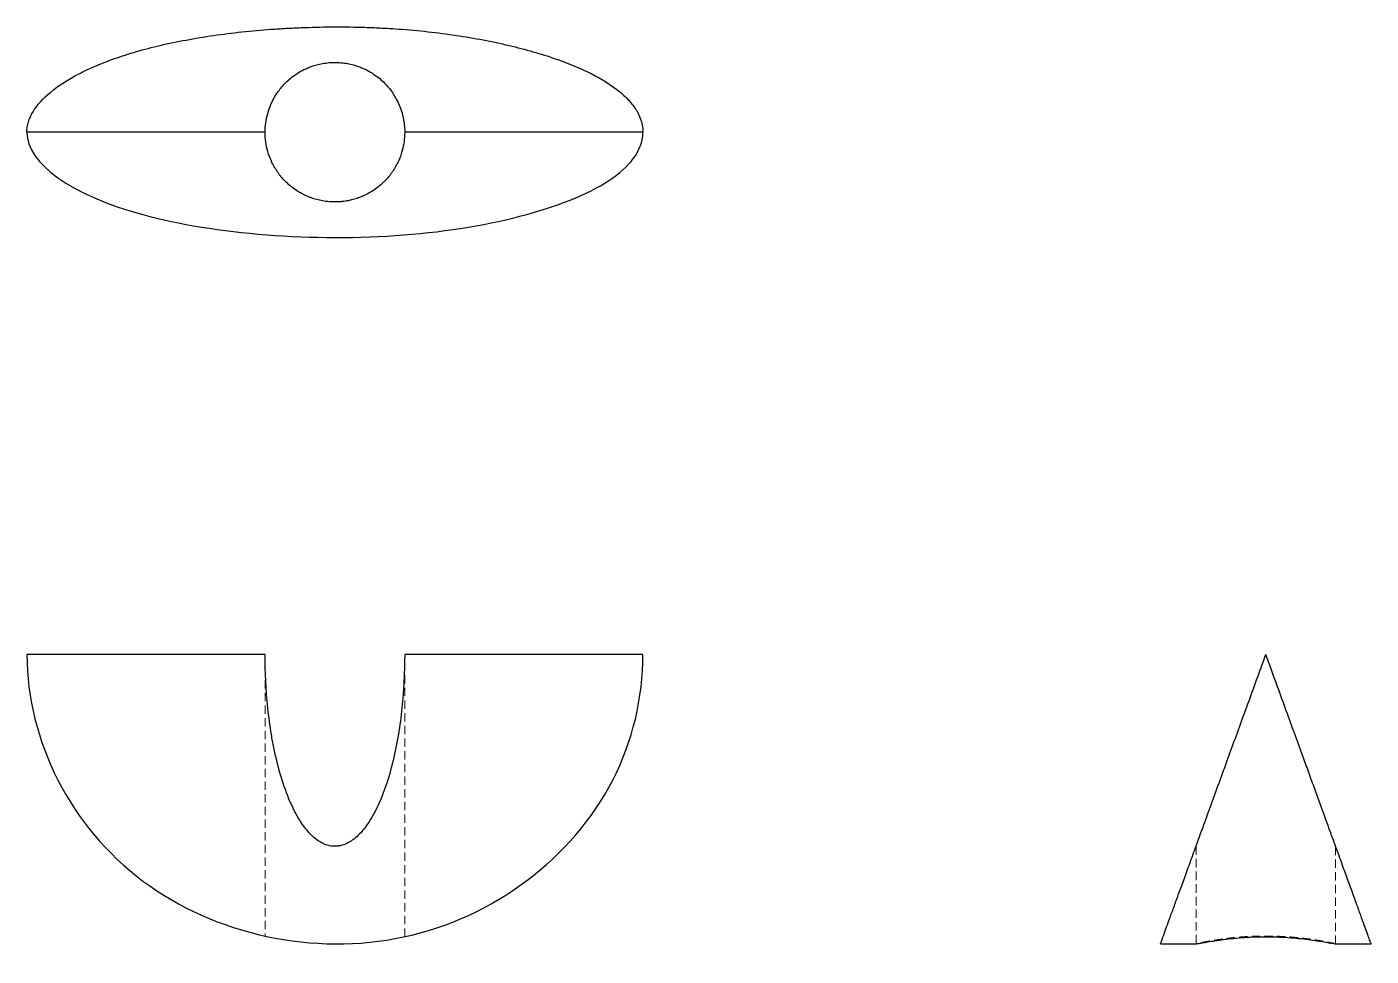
# Model space of a CAD drawing. Header units: millimetres. Extents: x 37 to 239, y 34 to 174.
import ezdxf

# ---------------------------------------------------------------- set-up
doc = ezdxf.new("R2010")
doc.units = ezdxf.units.MM
doc.linetypes.add('HIDDEN', pattern=[1.905, 1.27, -0.635])

msp = doc.modelspace()

# ---------------------------------------------------------------- linework, layer by layer
at = {"color": 7, "linetype": 'Continuous', "lineweight": 25}
for p, q in [((72.5, 158.03), (36.67, 158.03)), ((129.33, 158.03), (93.5, 158.03)), ((72.5, 79.44), (36.67, 79.44)), ((129.33, 79.44), (93.5, 79.44)), ((207.19, 35.91), (212.55, 35.91)), ((233.5, 35.91), (238.87, 35.91))]:
    msp.add_line(p, q, dxfattribs=at)
at = {"color": 7, "linetype": 'HIDDEN', "lineweight": 18}
for p, q in [((72.5, 79.4), (72.5, 37.09)), ((93.5, 36.98), (93.5, 79.42)), ((93.36, 75.06), (93.47, 77.31)), ((212.53, 50.6), (212.53, 35.92)), ((233.53, 35.92), (233.53, 50.6))]:
    msp.add_line(p, q, dxfattribs=at)
at = {"color": 7, "linetype": 'Continuous', "lineweight": 25}
for points, knots in [([(36.67, 158.03), (36.67, 158.06), (36.67, 158.1), (36.67, 158.16), (36.67, 158.26), (36.69, 158.49), (36.71, 158.68), (36.77, 159.07), (36.83, 159.33), (37.06, 160.1), (37.29, 160.61), (38.19, 162.12), (39.08, 163.11), (41.42, 165.04), (42.85, 165.95), (45.34, 167.25), (46.23, 167.67), (47.67, 168.27), (48.16, 168.47), (49.18, 168.86), (49.7, 169.05), (52.37, 169.98), (54.69, 170.63), (58.47, 171.49), (59.78, 171.75), (62.49, 172.24), (63.87, 172.46), (68.07, 173.05), (70.97, 173.35), (74.71, 173.6), (75.46, 173.65), (76.97, 173.73), (77.72, 173.76), (79.99, 173.84), (81.49, 173.87), (84.51, 173.88), (86.02, 173.86), (88.28, 173.79), (89.04, 173.76), (90.55, 173.68), (91.3, 173.64), (95.05, 173.39), (97.93, 173.08), (102.1, 172.48), (103.47, 172.26), (105.48, 171.88), (106.15, 171.75), (107.45, 171.48), (108.09, 171.34), (111.24, 170.62), (113.57, 169.96), (116.27, 169.05), (116.8, 168.86), (117.83, 168.48), (118.33, 168.28), (119.79, 167.68), (120.7, 167.27), (123.24, 165.99), (124.68, 165.08), (126.14, 163.87), (126.41, 163.63), (126.92, 163.13), (127.15, 162.89), (127.81, 162.14), (128.17, 161.64), (128.74, 160.63), (128.96, 160.11), (129.18, 159.34), (129.24, 159.08), (129.29, 158.69), (129.31, 158.55), (129.32, 158.36), (129.33, 158.26), (129.33, 158.16), (129.33, 158.1), (129.33, 158.06), (129.33, 158.03)], [0, 0, 0, 0, 0.001953, 0.001953, 0.003906, 0.007812, 0.015625, 0.015625, 0.03125, 0.03125, 0.0625, 0.0625, 0.125, 0.125, 0.1875, 0.1875, 0.21875, 0.21875, 0.234375, 0.234375, 0.25, 0.25, 0.3125, 0.3125, 0.34375, 0.34375, 0.375, 0.375, 0.4375, 0.4375, 0.453125, 0.453125, 0.46875, 0.46875, 0.5, 0.5, 0.53125, 0.53125, 0.546875, 0.546875, 0.5625, 0.5625, 0.625, 0.625, 0.65625, 0.65625, 0.671875, 0.671875, 0.6875, 0.6875, 0.75, 0.75, 0.765625, 0.765625, 0.78125, 0.78125, 0.8125, 0.8125, 0.875, 0.875, 0.890625, 0.890625, 0.90625, 0.90625, 0.9375, 0.9375, 0.96875, 0.96875, 0.984375, 0.984375, 0.992187, 0.992187, 0.996094, 0.998047, 0.998047, 1, 1, 1, 1]), ([(72.5, 158.03), (72.5, 158.98), (72.63, 159.92), (73.02, 161.32), (73.18, 161.79), (73.59, 162.72), (73.83, 163.18), (74.41, 164.1), (74.75, 164.56), (75.36, 165.24), (75.58, 165.47), (76.06, 165.91), (76.31, 166.13), (76.88, 166.57), (77.19, 166.78), (77.87, 167.2), (78.24, 167.4), (78.86, 167.68), (79.08, 167.78), (79.56, 167.95), (79.81, 168.04), (80.34, 168.19), (80.62, 168.26), (81.22, 168.38), (81.54, 168.43), (82.2, 168.51), (82.55, 168.53), (83.08, 168.53), (83.25, 168.53), (83.6, 168.51), (83.77, 168.5), (84.11, 168.47), (84.28, 168.45), (84.6, 168.41), (84.76, 168.38), (85.22, 168.3), (85.51, 168.23), (86.05, 168.08), (86.31, 168), (86.79, 167.82), (87.02, 167.73), (87.66, 167.45), (88.03, 167.25), (88.73, 166.84), (89.04, 166.63), (89.61, 166.2), (89.87, 165.98), (90.59, 165.32), (90.99, 164.87), (91.69, 163.96), (91.98, 163.49), (92.49, 162.56), (92.69, 162.1), (93.21, 160.69), (93.4, 159.75), (93.47, 158.8)], [0, 0, 0, 0, 0.125, 0.125, 0.1875, 0.1875, 0.25, 0.25, 0.3125, 0.3125, 0.34375, 0.34375, 0.375, 0.375, 0.40625, 0.40625, 0.4375, 0.4375, 0.453125, 0.453125, 0.46875, 0.46875, 0.484375, 0.484375, 0.5, 0.5, 0.515625, 0.515625, 0.523438, 0.523438, 0.53125, 0.53125, 0.539062, 0.539062, 0.546875, 0.546875, 0.5625, 0.5625, 0.578125, 0.578125, 0.59375, 0.59375, 0.625, 0.625, 0.65625, 0.65625, 0.6875, 0.6875, 0.75, 0.75, 0.8125, 0.8125, 0.875, 0.875, 1, 1, 1, 1]), ([(36.67, 158.03), (36.67, 153.29), (49.97, 143.85), (94.83, 140.35), (124.76, 148.52), (129.33, 155.66), (129.33, 158.03)], [0, 0, 0, 0, 0.285714, 0.571429, 0.857143, 1, 1, 1, 1]), ([(93.5, 158.03), (93.5, 157.05), (93.37, 156.08), (92.95, 154.63), (92.77, 154.15), (92.33, 153.19), (92.07, 152.71), (91.44, 151.76), (91.07, 151.28), (90.18, 150.35), (89.67, 149.89), (88.73, 149.22), (88.38, 149), (87.61, 148.59), (87.19, 148.39), (86.46, 148.12), (86.21, 148.03), (85.79, 147.91), (85.65, 147.87), (85.36, 147.8), (85.2, 147.76), (84.74, 147.67), (84.41, 147.62), (83.89, 147.57), (83.71, 147.55), (83.35, 147.54), (83.17, 147.53), (82.63, 147.53), (82.27, 147.55), (81.57, 147.62), (81.24, 147.68), (80.62, 147.8), (80.33, 147.87), (79.78, 148.03), (79.52, 148.12), (78.8, 148.4), (78.37, 148.6), (77.61, 149.01), (77.26, 149.23), (76.32, 149.89), (75.82, 150.35), (74.94, 151.27), (74.57, 151.74), (74.1, 152.46), (73.95, 152.7), (73.69, 153.18), (73.56, 153.42), (73.23, 154.14), (73.06, 154.62), (72.63, 156.08), (72.5, 157.05), (72.5, 158.03)], [0, 0, 0, 0, 0.125, 0.125, 0.1875, 0.1875, 0.25, 0.25, 0.3125, 0.3125, 0.375, 0.375, 0.40625, 0.40625, 0.4375, 0.4375, 0.453125, 0.453125, 0.460938, 0.460938, 0.46875, 0.46875, 0.484375, 0.484375, 0.492188, 0.492188, 0.5, 0.5, 0.515625, 0.515625, 0.53125, 0.53125, 0.546875, 0.546875, 0.5625, 0.5625, 0.59375, 0.59375, 0.625, 0.625, 0.6875, 0.6875, 0.75, 0.75, 0.78125, 0.78125, 0.8125, 0.8125, 0.875, 0.875, 1, 1, 1, 1]), ([(93.47, 158.8), (93.48, 158.68), (93.5, 158.42), (93.5, 158.16), (93.5, 158.03)], [0, 0, 0, 0, 0.499773, 1, 1, 1, 1]), ([(36.67, 79.44), (36.67, 66.41), (49.97, 40.49), (94.83, 30.86), (124.76, 53.3), (129.33, 72.93), (129.33, 79.44)], [0, 0, 0, 0, 0.285714, 0.571429, 0.857143, 1, 1, 1, 1]), ([(93.5, 79.44), (93.5, 76.75), (93.37, 74.07), (92.95, 70.09), (92.77, 68.76), (92.33, 66.13), (92.07, 64.81), (91.44, 62.2), (91.07, 60.9), (90.18, 58.32), (89.67, 57.06), (88.73, 55.24), (88.38, 54.64), (87.61, 53.5), (87.19, 52.95), (86.46, 52.2), (86.21, 51.96), (85.79, 51.63), (85.65, 51.52), (85.36, 51.33), (85.2, 51.23), (84.74, 50.98), (84.41, 50.84), (83.89, 50.69), (83.71, 50.65), (83.35, 50.6), (83.17, 50.59), (82.63, 50.59), (82.27, 50.65), (81.57, 50.84), (81.24, 50.99), (80.62, 51.33), (80.33, 51.53), (79.78, 51.97), (79.52, 52.21), (78.8, 52.97), (78.37, 53.51), (77.61, 54.66), (77.26, 55.26), (76.32, 57.07), (75.82, 58.32), (74.94, 60.86), (74.57, 62.16), (74.1, 64.12), (73.95, 64.78), (73.69, 66.1), (73.56, 66.76), (73.23, 68.75), (73.06, 70.08), (72.63, 74.07), (72.5, 76.75), (72.5, 79.44)], [0, 0, 0, 0, 0.125, 0.125, 0.1875, 0.1875, 0.25, 0.25, 0.3125, 0.3125, 0.375, 0.375, 0.40625, 0.40625, 0.4375, 0.4375, 0.453125, 0.453125, 0.460938, 0.460938, 0.46875, 0.46875, 0.484375, 0.484375, 0.492188, 0.492188, 0.5, 0.5, 0.515625, 0.515625, 0.53125, 0.53125, 0.546875, 0.546875, 0.5625, 0.5625, 0.59375, 0.59375, 0.625, 0.625, 0.6875, 0.6875, 0.75, 0.75, 0.78125, 0.78125, 0.8125, 0.8125, 0.875, 0.875, 1, 1, 1, 1]), ([(207.19, 35.92), (207.2, 35.95), (207.22, 36), (207.4, 36.5), (207.7, 37.31), (208.1, 38.42), (208.62, 39.86), (209.24, 41.56), (209.94, 43.48), (210.72, 45.61), (211.58, 47.97), (212.53, 50.59), (213.57, 53.46), (214.58, 56.23), (215.52, 58.8), (216.36, 61.1), (217.33, 63.77), (218.44, 66.82), (219.7, 70.28), (220.99, 73.84), (222.11, 76.91), (222.79, 78.78), (223.03, 79.44), (223.03, 79.44)], [0, 0, 0, 0, 0.053723, 0.110147, 0.163488, 0.216833, 0.271852, 0.326875, 0.378576, 0.430277, 0.483291, 0.536303, 0.591395, 0.646484, 0.684403, 0.722359, 0.760277, 0.812229, 0.864184, 0.917566, 0.970948, 0.999969, 1, 1, 1, 1]), ([(238.87, 35.93), (238.86, 35.95), (238.84, 35.99), (238.67, 36.47), (238.38, 37.26), (237.98, 38.36), (237.46, 39.78), (236.85, 41.48), (236.15, 43.39), (235.38, 45.5), (234.53, 47.85), (233.58, 50.46), (232.54, 53.31), (231.54, 56.07), (230.6, 58.64), (229.76, 60.94), (228.8, 63.6), (227.69, 66.65), (226.43, 70.11), (225.13, 73.66), (223.99, 76.79), (223.29, 78.72), (223.03, 79.44), (223.03, 79.44)], [0, 0, 0, 0, 0.051012, 0.107398, 0.160802, 0.214209, 0.269301, 0.324396, 0.376049, 0.427704, 0.480666, 0.533627, 0.588718, 0.643806, 0.681722, 0.719673, 0.757588, 0.809579, 0.861572, 0.914999, 0.968427, 0.999969, 1, 1, 1, 1]), ([(212.55, 35.92), (212.55, 35.91), (212.52, 35.9), (212.75, 35.94), (213.24, 36.03), (214.03, 36.17), (215.05, 36.34), (216.31, 36.53), (217.77, 36.71), (219.39, 36.86), (220.97, 36.95), (222.46, 36.99), (223.35, 36.98), (223.8, 36.98)], [0, 0, 0, 0, 0.010936, 0.112081, 0.216159, 0.317441, 0.421555, 0.524737, 0.630859, 0.734824, 0.841901, 0.920276, 1, 1, 1, 1]), ([(223.8, 36.98), (224.38, 36.97), (225.54, 36.93), (227.2, 36.82), (228.75, 36.66), (230.14, 36.48), (231.35, 36.29), (232.32, 36.12), (233.03, 36), (233.44, 35.92), (233.48, 35.92), (233.5, 35.92)], [0, 0, 0, 0, 0.112398, 0.228109, 0.340491, 0.456043, 0.570028, 0.687297, 0.801493, 0.919123, 1, 1, 1, 1])]:
    msp.add_open_spline(points, degree=3, knots=knots, dxfattribs=at)
at = {"color": 7, "linetype": 'HIDDEN', "lineweight": 18}
for points, knots in [([(93.47, 77.31), (93.48, 77.67), (93.5, 78.38), (93.5, 79.08), (93.5, 79.44)], [0, 0, 0, 0, 0.499773, 1, 1, 1, 1]), ([(233.53, 35.92), (233.53, 35.92), (233.51, 35.92), (233.44, 35.94), (233.39, 35.96), (233.19, 36), (233, 36.05), (232.63, 36.13), (232.49, 36.16), (232.18, 36.22), (232.01, 36.25), (231.47, 36.35), (231.07, 36.42), (230.39, 36.53), (230.15, 36.57), (229.65, 36.64), (229.39, 36.67), (228.59, 36.78), (228.02, 36.84), (227.12, 36.92), (226.81, 36.95), (226.19, 36.99), (225.87, 37.01), (224.92, 37.06), (224.26, 37.08), (222.93, 37.1), (222.27, 37.09), (221.3, 37.07), (220.97, 37.05), (220.33, 37.02), (220.01, 37), (219.07, 36.94), (218.47, 36.88), (217.32, 36.76), (216.77, 36.69), (215.77, 36.55), (215.31, 36.47), (214.69, 36.37), (214.49, 36.33), (214.12, 36.26), (213.95, 36.23), (213.48, 36.14), (213.23, 36.08), (212.92, 36.02), (212.84, 36), (212.7, 35.96), (212.65, 35.95), (212.61, 35.94)], [0, 0, 0, 0, 0.03125, 0.03125, 0.0625, 0.0625, 0.125, 0.125, 0.15625, 0.15625, 0.1875, 0.1875, 0.25, 0.25, 0.28125, 0.28125, 0.3125, 0.3125, 0.375, 0.375, 0.40625, 0.40625, 0.4375, 0.4375, 0.5, 0.5, 0.5625, 0.5625, 0.59375, 0.59375, 0.625, 0.625, 0.6875, 0.6875, 0.75, 0.75, 0.8125, 0.8125, 0.84375, 0.84375, 0.875, 0.875, 0.9375, 0.9375, 0.96875, 0.96875, 1, 1, 1, 1])]:
    msp.add_open_spline(points, degree=3, knots=knots, dxfattribs=at)

doc.saveas('drawing.dxf')
